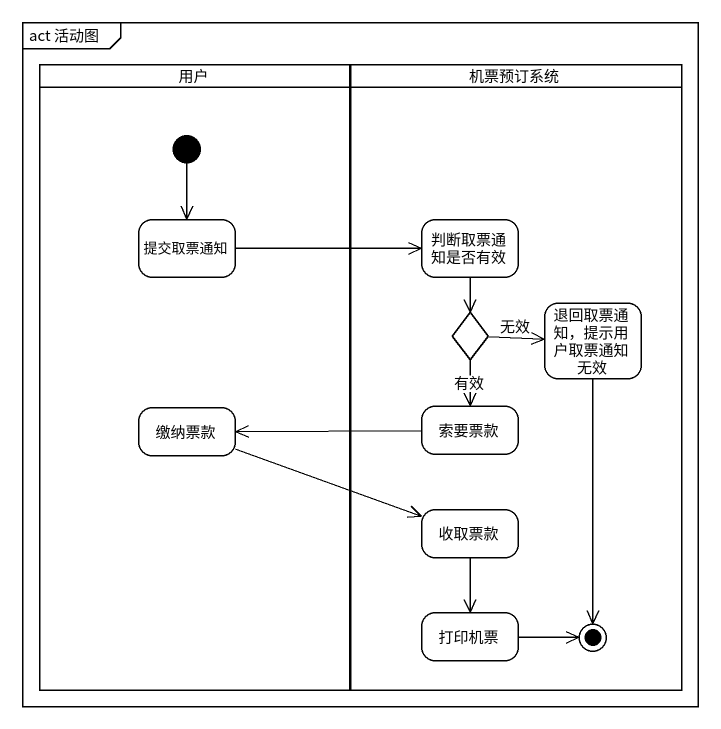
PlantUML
@startuml
mainframe act 活动图
hide empty description
state 用户 <<partition>> {
  state 提交取票通知
  state 缴纳票款
  [*] --> 提交取票通知
}
state 机票预订系统 <<partition>> {
  state 判断取票通知是否有效
  state choice1 <<choice>>
  state "退回取票通知，提示用户取票通知无效" as 退回取票通知_提示用户取票通知无效
  state 索要票款
  state 收取票款
  state 打印机票
  退回取票通知_提示用户取票通知无效 --> [*]
  打印机票 -right-> [*]
}
提交取票通知 -right-> 判断取票通知是否有效
判断取票通知是否有效 --> choice1
choice1 -right-> 退回取票通知_提示用户取票通知无效 : 无效
choice1 --> 索要票款 : 有效
缴纳票款 -right-> 收取票款
索要票款 -left-> 缴纳票款
收取票款 --> 打印机票
@enduml
